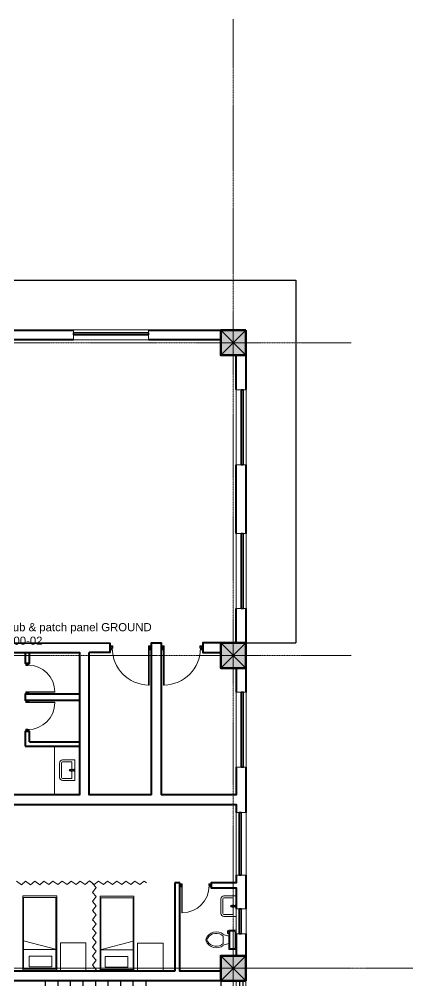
# Model space of a CAD drawing. Header units: millimetres. Extents: x 2402294 to 3337895, y 3394997 to 3969149.
# Drawn here: x 2470578 to 2479895, y 3754209 to 3777267 of the extents above; entities that cross this region are included whole.
import ezdxf

# ---------------------------------------------------------------- set-up
doc = ezdxf.new("R2010")
doc.units = ezdxf.units.MM
doc.header["$MEASUREMENT"] = 0
doc.linetypes.add('CENTER', pattern=[2, 1.25, -0.25, 0.25, -0.25])
doc.linetypes.add('DASHED', pattern=[0.75, 0.5, -0.25])
for name, color, linetype, lineweight in [('0newfurnture', 30, 'Continuous', 15), ('centreline', 52, 'CENTER', 5), ('Column-0.5', 14, 'Continuous', 50), ('door', 41, 'Continuous', 5), ('Door Opening-0.09', 253, 'Continuous', 9), ('elect text', 2, 'Continuous', 50), ('Furniture Hospital-0.09', 44, 'Continuous', 9), ('Hatch', 9, 'Continuous', 9), ('hidden lines', 205, 'DASHED', 5), ('Sill Level', 140, 'Continuous', 20), ('stairs', 6, 'Continuous', 25), ('WALL 0.2', 7, 'Continuous', 20), ('wall 0.4', 7, 'Continuous', 40), ('WINDOW', 152, 'Continuous', 30), ('Windows Plan', 152, 'Continuous', 35)]:
    doc.layers.add(name, color=color, linetype=linetype, lineweight=lineweight)
doc.styles.get("Standard").update_dxf_attribs({"font": 'arial.ttf'})
doc.linetypes.add('ZIGZAG', pattern='A,0.0001,-0.2,[131,ltypeshp.shx,S=0.2,R=0,X=-0.2,Y=0],-0.4,[131,ltypeshp.shx,S=0.2,R=180,X=0.2,Y=0],-0.2', length=0.8001)

# ---------------------------------------------------------------- blocks, each defined once
blk = doc.blocks.new('BED')
at = {"layer": 'Furniture Hospital-0.09'}
for p, q in [((-2.12, 0.475), (-2.12, -0.475)), ((-2.12, -0.475), (-2.12, 0.475)), ((-0.008, 0.475), (-2.12, 0.475)), ((-2.07, 0.475), (-2.07, -0.475)), ((-0.058, 0.455), (-2.07, 0.455)), ((-0.855, -0.455), (-0.61, 0.475)), ((-0.61, 0.475), (-0.61, -0.455)), ((-0.425, 0.336), (-0.426, -0.303)), ((-0.425, 0.336), (-0.121, 0.336)), ((-0.121, -0.303), (-0.121, 0.336)), ((-0.058, -0.475), (-0.058, 0.475)), ((-0.008, -0.475), (-0.008, 0.475)), ((-2.12, -0.475), (-0.008, -0.475)), ((-2.07, -0.455), (-0.058, -0.455)), ((-0.426, -0.303), (-0.121, -0.303))]:
    blk.add_line(p, q, dxfattribs=at)
blk = doc.blocks.new('d1')
at = {"layer": 'door'}
for p, q in [((2442.75, 10745.72), (2408.32, 10745.72)), ((2442.75, 10746.15), (2408.33, 10746.15)), ((2408.33, 10746.15), (2408.33, 10745.72))]:
    blk.add_line(p, q, dxfattribs=at)
at = {"layer": 'door', "ltscale": 80}
for points in [[(2445, 10779.7), (2445, 10781.99), (2444.56, 10781.99), (2444.56, 10782.43), (2441.8, 10782.43), (2441.8, 10781.99), (2441.36, 10781.99), (2441.36, 10780.14), (2442.75, 10780.14), (2442.75, 10779.7)], [(2445, 10746.15), (2445, 10743.87), (2444.56, 10743.87), (2444.56, 10743.43), (2441.8, 10743.43), (2441.8, 10743.87), (2441.36, 10743.87), (2441.36, 10745.72), (2442.75, 10745.72), (2442.75, 10746.15)]]:
    blk.add_lwpolyline(points, close=True, dxfattribs=at)
at = {"layer": 'Door Opening-0.09', "ltscale": 80}
blk.add_arc((2442.75, 10745.72), 34.42, 90, 179.27403, dxfattribs=at)
at = {"layer": 'hidden lines'}
for centre, radius, start, end in [((2445.01, 10781.68), 2.48, 162.46714, 233.24176), ((2445.46, 10782.07), 1.81, 168.64751, 255.23191), ((2441.64, 10791.37), 9.82, 268.39858, 287.31577), ((2441.38, 10784.76), 4.22, 269.78991, 318.96751), ((2444.33, 10781.34), 2.81, 166.46517, 205.18019), ((2441.57, 10782.05), 3, 308.46813, 358.9527), ((2441.64, 10734.49), 9.82, 72.68423, 91.60142), ((2441.38, 10741.1), 4.22, 41.03249, 90.21009), ((2444.33, 10744.52), 2.81, 154.81981, 193.53483), ((2445.01, 10744.18), 2.48, 126.75824, 197.53286), ((2441.57, 10743.81), 3, 1.0473, 51.53187), ((2445.46, 10743.79), 1.81, 104.76809, 191.35249)]:
    blk.add_arc(centre, radius, start, end, dxfattribs=at)
blk = doc.blocks.new('Toilet - top')
at = {"layer": 'Furniture Hospital-0.09'}
for p, q in [((-10, -8.5), (-8, -8.5)), ((-10, -9.5), (-10, -8.5)), ((-7, -9.5), (-10, -9.5)), ((-8, -8.5), (-8, -8)), ((-7, -8), (-7, -9.5)), ((-4, -8), (-6, -14)), ((4, -8), (6, -14)), ((9.5, -6), (9.5, -2)), ((4, -14), (-4, -14))]:
    blk.add_line(p, q, dxfattribs=at)
blk.add_lwpolyline([(10.5, -8), (10.5, 0), (-10.5, 0), (-10.5, -8)], close=True, dxfattribs=at)
for points in [[(-9.5, -2), (-9.5, -6)], [(8.5, -1), (-8.5, -1)], [(-8.5, -7), (8.5, -7)]]:
    blk.add_lwpolyline(points, dxfattribs=at)
for centre, radius, start, end in [((-8.6, -1.9), 0.884, 81.8699, 188.1301), ((-8.6, -6.1), 0.884, 171.8699, 278.1301), ((8.6, -1.9), 0.884, 351.8699, 98.1301), ((8.6, -6.1), 0.884, 261.8699, 8.1301), ((3.5, -21.6), 12.2, 141.4691, 247.9714), ((4.2, -21.8), 11.3, 136.3677, 238.9468), ((-3.5, -21.6), 12.2, 292.0284, 38.5307), ((-4.2, -21.8), 11.3, 301.053, 43.6321), ((0, -27.9), 4, 245.7318, 294.2682), ((0, -29), 4, 254.8605, 285.1395)]:
    blk.add_arc(centre, radius, start, end, dxfattribs=at)
blk = doc.blocks.new('TAP')
at = {"layer": 'Furniture Hospital-0.09', "linetype": 'Continuous'}
for p, q in [((0, 38), (0, -38)), ((5, 38), (0, 38)), ((5, 38), (5, -38)), ((30, 25), (5, 25)), ((30, 0), (5, 0)), ((30, 25), (30, -25)), ((56, 16), (30, 16)), ((51, 7), (48, 8)), ((59, 19), (57, 22)), ((73, 24), (73, 27)), ((88, 20), (89, 22)), ((97, 15), (125, 12)), ((97, 8), (100, 9)), ((5, -38), (0, -38)), ((30, -25), (5, -25)), ((56, -16), (30, -16)), ((51, -8), (48, -9)), ((60, -20), (58, -22)), ((74, -24), (74, -27)), ((88, -19), (90, -22)), ((97, -7), (100, -8)), ((97, -15), (125, -12))]:
    blk.add_line(p, q, dxfattribs=at)
for radius in [21.2, 19.7]:
    blk.add_circle((74, 0), radius, dxfattribs=at)
for centre, radius, start, end in [((74, 0), 27.2, 163.0512, 199.0512), ((74, 0), 24.2, 127.0512, 163.0512), ((74, 0), 27.2, 91.0512, 127.0512), ((74, 0), 24.2, 55.0512, 91.0512), ((74, 0), 27.2, 19.0512, 55.0512), ((74, 0), 24.2, 343.0512, 19.0512), ((95, 0), 32.6, 337.45, 22.55), ((74, 0), 24.2, 199.0512, 235.0512), ((74, 0), 27.2, 235.0512, 271.0512), ((74, 0), 24.2, 271.0512, 307.0512), ((74, 0), 27.2, 307.0512, 343.0512)]:
    blk.add_arc(centre, radius, start, end, dxfattribs=at)
blk = doc.blocks.new('A$C2C054FB4')
at = {"layer": 'Furniture Hospital-0.09'}
for p, q in [((-300, 256), (0, 256)), ((0, 256), (0, -244)), ((-375, -169), (-375, 181)), ((-325, -169), (-325, 181)), ((-300, 206), (-75, 206)), ((-75, 206), (-75, 30)), ((-75, -194), (-300, -194)), ((-75, -18), (-75, -194)), ((0, -244), (-300, -244))]:
    blk.add_line(p, q, dxfattribs=at)
at = {"layer": 'Furniture Hospital-0.09', "ltscale": 30}
blk.add_circle((-115, 6), 26, dxfattribs=at)
at = {"layer": 'Furniture Hospital-0.09'}
for centre, radius, start, end in [((-300, 181), 75, 90, 180), ((-300, 181), 25, 90, 180), ((-300, -169), 75, 180, 270), ((-300, -169), 25, 180, 270)]:
    blk.add_arc(centre, radius, start, end, dxfattribs=at)
at = {"layer": 'Furniture Hospital-0.09', "rotation": 180}
blk.add_blockref('TAP', (0, 6), dxfattribs=at)
blk = doc.blocks.new("door 3'3")
at = {"layer": 'door'}
for p, q in [((82769.4, -31237.4), (82769.4, -31203.4)), ((82769.8, -31203.4), (82769.4, -31203.4)), ((82769.8, -31237.4), (82769.8, -31203.4))]:
    blk.add_line(p, q, dxfattribs=at)
at = {"layer": 'door', "ltscale": 80}
for points in [[(82769.8, -31239.8), (82767.4, -31239.8), (82767.4, -31239.4), (82766.9, -31239.4), (82766.9, -31236.4), (82767.4, -31236.4), (82767.4, -31235.9), (82769.4, -31235.9), (82769.4, -31237.4), (82769.8, -31237.4)], [(82802.9, -31239.8), (82805.4, -31239.8), (82805.4, -31239.4), (82805.9, -31239.4), (82805.9, -31236.4), (82805.4, -31236.4), (82805.4, -31235.9), (82803.4, -31235.9), (82803.4, -31237.4), (82802.9, -31237.4)]]:
    blk.add_lwpolyline(points, close=True, dxfattribs=at)
blk.add_arc((82769.4, -31237.4), 34, 0, 89.2047, dxfattribs=at)
at = {"layer": 'Hatch'}
for centre, radius, start, end in [((82767.7, -31239.9), 2.68, 36.7582, 107.5329), ((82767.3, -31240.3), 1.96, 14.7681, 101.3525), ((82757.2, -31236.2), 10.6, 342.6842, 1.6014), ((82764.4, -31235.9), 4.57, 311.0325, 0.2101), ((82768.1, -31239.1), 3.04, 64.8198, 103.5348), ((82767.3, -31236.1), 3.25, 271.0473, 321.5319), ((82805.1, -31239.9), 2.68, 72.4671, 143.2418), ((82805.5, -31236.1), 3.25, 218.4681, 268.9527), ((82804.7, -31239.1), 3.04, 76.4652, 115.1802), ((82805.5, -31240.3), 1.96, 78.6475, 165.2319), ((82808.4, -31235.9), 4.57, 179.7899, 228.9675), ((82815.6, -31236.2), 10.6, 178.3986, 197.3158)]:
    blk.add_arc(centre, radius, start, end, dxfattribs=at)
blk = doc.blocks.new('2ft column')
at = {"layer": 'Hatch', "ltscale": 5}
h = blk.add_hatch(color=256, dxfattribs=at)
h.dxf.hatch_style = 1
h.paths.add_polyline_path([(2207385, 4176559), (2207985, 4176559), (2207985, 4175959), (2207385, 4175959)])
at = {"layer": 'Column-0.5', "ltscale": 5}
blk.add_lwpolyline([(2207385, 4176559), (2207985, 4176559), (2207985, 4175959), (2207385, 4175959)], close=True, dxfattribs=at)
at = {"layer": 'Defpoints', "ltscale": 5}
for points in [[(2207985, 4176559), (2207385, 4175959)], [(2207985, 4175959), (2207385, 4176559)]]:
    blk.add_lwpolyline(points, dxfattribs=at)
blk = doc.blocks.new('main grid')
at = {"layer": 'centreline', "ltscale": 5}
for p, q in [((2557161, 4018930), (2557161, 3976624)), ((2559988, 4011172), (2515645, 4011172)), ((2559988, 4003672), (2515645, 4003672)), ((2559388, 3996172), (2515045, 3996172)), ((2559988, 3996172), (2515645, 3996172))]:
    blk.add_line(p, q, dxfattribs=at)
at = {"layer": 'Hatch', "xscale": -1}
for p in [(4764846, -165087), (4764846, -172587), (4764846, -180087)]:
    blk.add_blockref('2ft column', p, dxfattribs=at)
blk = doc.blocks.new('v18')
at = {"layer": 'Sill Level'}
blk.add_lwpolyline([(2462914, 3850453), (2464714, 3850453), (2464714, 3850693), (2462914, 3850693)], close=True, dxfattribs=at)
at = {"layer": 'Windows Plan'}
blk.add_lwpolyline([(2464714, 3850573), (2462914, 3850573), (2462914, 3850620), (2464714, 3850620)], close=True, dxfattribs=at)
blk = doc.blocks.new('w2')
at = {"layer": 'Sill Level'}
blk.add_lwpolyline([(2444138, 3818930), (2445638, 3818930), (2445638, 3818690), (2444138, 3818690)], close=True, dxfattribs=at)
at = {"layer": 'Windows Plan'}
blk.add_lwpolyline([(2445638, 3818810), (2444138, 3818810), (2444138, 3818762), (2445638, 3818762)], close=True, dxfattribs=at)
blk = doc.blocks.new('v2')
at = {"layer": 'Sill Level'}
blk.add_lwpolyline([(2448277, 3818910), (2448877, 3818910), (2448877, 3818670), (2448277, 3818670)], close=True, dxfattribs=at)
at = {"layer": 'Windows Plan'}
blk.add_lwpolyline([(2448877, 3818790), (2448277, 3818790), (2448277, 3818743), (2448877, 3818743)], close=True, dxfattribs=at)

msp = doc.modelspace()

# ---------------------------------------------------------------- linework, layer by layer
at = {"layer": 'centreline', "ltscale": 5}
for p, q in [((2475711, 3777267.4), (2475711, 3769209.2)), ((2484429.1, 3754509.2), (2441909.5, 3754509.2))]:
    msp.add_line(p, q, dxfattribs=at)
at = {"layer": 'Furniture Hospital-0.09', "ltscale": 30}
msp.add_lwpolyline([(2471421, 3759835.9), (2472021, 3759835.9), (2472021, 3758669.2), (2471421, 3758669.2)], close=True, dxfattribs=at)
at = {"layer": 'Furniture Hospital-0.09'}
for points in [[(2472177.6, 3754446.4), (2471564.3, 3754446.4), (2471564.3, 3755119.7), (2472177.6, 3755119.7)], [(2474027.6, 3754439.2), (2473414.3, 3754439.2), (2473414.3, 3755112.6), (2474027.6, 3755112.6)]]:
    msp.add_lwpolyline(points, close=True, dxfattribs=at)
at = {"layer": 'stairs', "ltscale": 5}
msp.add_line((2476011, 3762309.2), (2477211, 3762309.2), dxfattribs=at)
for points in [[(2465641.7, 3769809.2), (2465641.7, 3771009.2), (2477211, 3771009.2), (2477211, 3762309.2)], [(2473611, 3752409.2), (2471211, 3752409.2), (2471211, 3754209.2)], [(2471511, 3752409.2), (2471511, 3754209.2)], [(2471811, 3752409.2), (2471811, 3754209.2)], [(2472111, 3752409.2), (2472111, 3754209.2)], [(2472411, 3752409.2), (2472411, 3754209.2)], [(2472711, 3752409.2), (2472711, 3754209.2)], [(2473011, 3752409.2), (2473011, 3754209.2)], [(2473311, 3752409.2), (2473311, 3754209.2)], [(2473611, 3754209.2), (2473611, 3749809.2)], [(2475411, 3754209.2), (2475411, 3749809.2), (2474670.8, 3749809.2)]]:
    msp.add_lwpolyline(points, dxfattribs=at)
at = {"layer": 'WALL 0.2', "ltscale": 5}
for points in [[(2475781, 3754209.2), (2475781, 3749809.2)], [(2476011, 3754209.2), (2476011, 3749809.2)]]:
    msp.add_lwpolyline(points, dxfattribs=at)
at = {"layer": 'wall 0.4', "ltscale": 5}
for p, q in [((2470821, 3759935.9), (2472021, 3759935.9)), ((2470721, 3759835.9), (2472021, 3759835.9)), ((2474311, 3756559.2), (2474311, 3754439.2))]:
    msp.add_line(p, q, dxfattribs=at)
for points in [[(2468511, 3769809.2), (2471881, 3769809.2)], [(2473681, 3769809.2), (2475411, 3769809.2)], [(2471881, 3769579.2), (2469781, 3769579.2), (2469781, 3768609.2), (2469551, 3768609.2), (2469551, 3769579.2), (2468511, 3769579.2)], [(2475411, 3769579.2), (2473681, 3769579.2)], [(2475781, 3768384.2), (2475781, 3769209.2)], [(2476011, 3769209.2), (2476011, 3768384.2)], [(2475781, 3764934.2), (2475781, 3766584.2)], [(2476011, 3766584.2), (2476011, 3764934.2)], [(2475781, 3762309.2), (2475781, 3763134.2)], [(2476011, 3763134.2), (2476011, 3762309.2)], [(2468511, 3762309.2), (2469551, 3762309.2), (2469551, 3763029.2), (2469781, 3763029.2), (2469781, 3762309.2), (2472751, 3762308.7), (2472751, 3762078.7), (2472251, 3762078.8)], [(2473751, 3758669.2), (2473751, 3762309.2), (2473981, 3762309.2), (2473981, 3758669.2)], [(2475411, 3762309.2), (2474981, 3762309.2), (2474981, 3762079.2), (2475411, 3762079.2)], [(2468511, 3761709.2), (2469074.7, 3761709.2), (2469074.7, 3759669.3), (2469194.7, 3759669.3), (2469194.7, 3761709.2), (2469671, 3761709.2), (2469671, 3762079.2), (2472021, 3762078.8), (2472021, 3758669.2), (2467911, 3758669.2), (2467911, 3758439.2), (2475781, 3758439.2), (2475781, 3758244.6)], [(2470721, 3762078.8), (2470721, 3761828.9), (2470821, 3761828.9), (2470821, 3762079)], [(2473751, 3758669.2), (2472251, 3758669.2), (2472251, 3762078.8)], [(2475781, 3761709.2), (2475781, 3761130.2)], [(2476011, 3761709.2), (2476011, 3761130.2)], [(2472021, 3761078.9), (2470721, 3761078.9), (2470721, 3760935.9), (2472021, 3760935.9)], [(2470821, 3759935.9), (2470821, 3760185.9), (2470721, 3760185.9), (2470721, 3759835.9)], [(2475781, 3759330.2), (2475781, 3758669.2), (2473981, 3758669.2)], [(2476011, 3759330.2), (2476011, 3758244.6)], [(2475781, 3756744.6), (2475781, 3756559.2), (2475181, 3756559.2), (2475181, 3756439.2), (2475781, 3756439.2), (2475781, 3755936.8)], [(2476011, 3756744.6), (2476011, 3755936.8)], [(2474431, 3756559.2), (2474311, 3756559.2)], [(2475411, 3754439.2), (2474431, 3754439.2), (2474431, 3756559.2)], [(2475781, 3755336.8), (2475781, 3754809.2)], [(2476011, 3755336.8), (2476011, 3754809.2)], [(2474311, 3754439.2), (2468511, 3754439.2)], [(2475411, 3754209.2), (2468511, 3754209.2)]]:
    msp.add_lwpolyline(points, dxfattribs=at)
at = {"layer": 'WINDOW', "linetype": 'ZIGZAG', "lineweight": 20, "ltscale": 0.5}
for points in [[(2470512.2, 3756595.8), (2470632, 3756512.9), (2470730.5, 3756595.8), (2470850.3, 3756512.9), (2470948.9, 3756595.8), (2471068.7, 3756512.9), (2471167.3, 3756595.8), (2471284.5, 3756514.7), (2471386, 3756600.1), (2471505.8, 3756517.2), (2471604.4, 3756600.1), (2471724.2, 3756517.2), (2471822.8, 3756600.1), (2471942.6, 3756517.2), (2472041.1, 3756600.1), (2472160.9, 3756517.2), (2472262.1, 3756602.3), (2472376.9, 3756515.1), (2472477.9, 3756600.1), (2472597.7, 3756517.2), (2472696.3, 3756600.1), (2472816.1, 3756517.2), (2472914.7, 3756600.1), (2473034.5, 3756517.2), (2473133.1, 3756600.1), (2473252.9, 3756517.2), (2473351.4, 3756600.1), (2473471.2, 3756517.2), (2473569.8, 3756600.1), (2473631.3, 3756557.5)], [(2472336.8, 3756545.5), (2472419.8, 3756446.9), (2472336.8, 3756327.1), (2472419.8, 3756228.5), (2472336.8, 3756108.7), (2472419.8, 3756010.2), (2472336.8, 3755890.4), (2472419.8, 3755791.8), (2472377.2, 3755730.3)], [(2472377.2, 3755730.3), (2472334.8, 3755674.4), (2472419.8, 3755573.4), (2472336.8, 3755453.6), (2472419.8, 3755355), (2472336.8, 3755235.2), (2472419.8, 3755136.6), (2472336.8, 3755016.8), (2472419.8, 3754918.2), (2472336.8, 3754798.4), (2472419.8, 3754699.9), (2472336.8, 3754580), (2472419.8, 3754481.5), (2472377.2, 3754420)]]:
    msp.add_lwpolyline(points, dxfattribs=at)
at = {"layer": 'WINDOW', "ltscale": 5}
for points in [[(2475856, 3754209.2), (2475856, 3749809.2)], [(2475936, 3754209.2), (2475936, 3749809.2)]]:
    msp.add_lwpolyline(points, dxfattribs=at)

# ---------------------------------------------------------------- block references
at = {"layer": '0newfurnture', "ltscale": 5}
msp.add_blockref('main grid', (-81449.7, -241662.6), dxfattribs=at)
at = {"layer": 'Door Opening-0.09'}
for name, p, xscale, yscale, zscale, rotation in [('d1', (2749187.1, 3699387.7), 25.64102998076803, 25.64102998076803, 25.64102998076803, 89.96666488574087), ('d1', (2198545, 3699387.7), -25.64102998076803, 25.64102998076803, 25.64102998076803, 270.0333351142592), ("door 3'3", (3070412.4, 2168991.2), -19.23084603733906, 19.23084603733906, 19.23084603733906, 269.9608081480044), ("door 3'3", (3070412.4, 5353023.6), 19.23084603733906, 19.23084603733906, 19.23084603733906, 270.0391918519955), ("door 3'3", (882343.3, 3156857.9), -19.23084603733906, 19.23084603733906, 19.23084603733906, 179.9608081480045)]:
    msp.add_blockref(name, p, dxfattribs=dict(at, xscale=xscale, yscale=yscale, zscale=zscale, rotation=rotation))
at = {"layer": 'Furniture Hospital-0.09'}
for name, p, xscale, yscale, zscale, rotation in [('A$C2C054FB4', (2471913.8, 3759265.1), -0.9842520018725999, 0.9842520018725999, 0.9842520018725999, 180), ('BED', (2471071, 3754439.2), 851.8518518849081, 851.8518518849081, 851.8518518849081, 269.9999993818631), ('BED', (2472921, 3754432.1), -851.8518518849081, 851.8518518849081, 851.8518518849081, 90.0000006181369), ('A$C2C054FB4', (2475781, 3756004.1), -0.9842520018725999, 0.9842520018725999, 0.9842520018725999, 180), ('Toilet - top', (2475779.3, 3755191), 21.93575057202424, 21.93575057202424, 21.93575057202424, 270)]:
    msp.add_blockref(name, p, dxfattribs=dict(at, xscale=xscale, yscale=yscale, zscale=zscale, rotation=rotation))
at = {"layer": 'wall 0.4'}
msp.add_blockref('v18', (8967.4, -80873.3), dxfattribs=at)
at = {"layer": 'wall 0.4', "rotation": 270}
for name, p in [('v18', (-1374671.5, 6231297.9)), ('w2', (-1342909.3, 6202382.4)), ('v2', (-1342889.4, 6204213.4))]:
    msp.add_blockref(name, p, dxfattribs=at)
at = {"layer": 'wall 0.4', "xscale": -1, "rotation": 270.0000000000987}
for p in [(-1374671.5, 1300220.6), (-1374671.5, 1296416.5)]:
    msp.add_blockref('v18', p, dxfattribs=at)

# ---------------------------------------------------------------- texts
at = {"layer": 'elect text', "insert": (2469348.4, 3762786.5), "char_height": 195.013, "attachment_point": 1}
msp.add_mtext('Switch/Hub & patch panel GROUND\\P FLOOR 00-02', dxfattribs=at)

doc.saveas('drawing.dxf')
